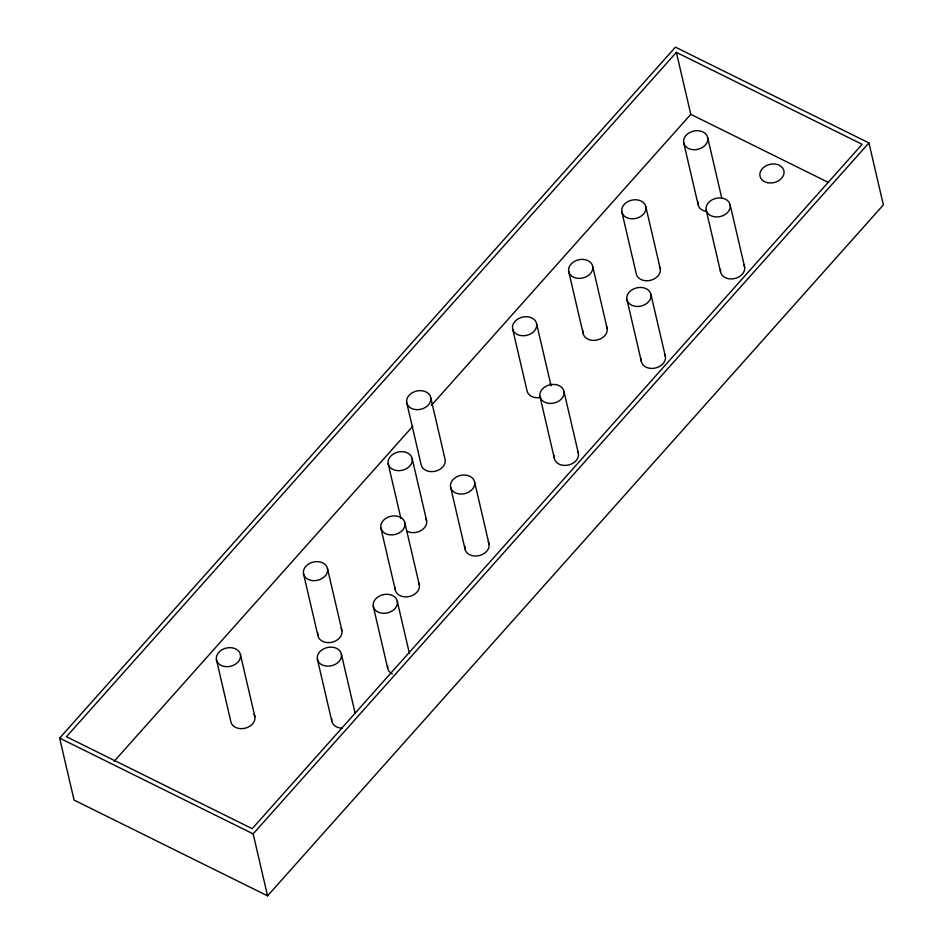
<?xml version="1.0" encoding="UTF-8"?>
<svg xmlns="http://www.w3.org/2000/svg" width="943" height="943" viewBox="0 0 943 943"><rect width="100%" height="100%" fill="white"/><g stroke="black" fill="none" stroke-linecap="round" stroke-linejoin="round"><path stroke-width="1.41" d="M59.633 738.098L675.436 47.15L868.939 142.923L883.367 204.902L267.564 895.85L74.061 800.077L59.633 738.098L253.148 833.871L267.564 895.85M676.367 52.36L66.434 736.719L252.205 828.673L862.138 144.303L676.367 52.36L690.795 114.327L827.813 182.152M114.15 761.343L412.751 426.307M431.352 405.431L690.795 114.327M253.148 833.871L868.939 142.923M730.188 205.008A12.271 9.347 -13.1 0 1 713.592 216.619A12.271 9.347 -13.1 0 1 710.716 200.682A12.271 9.347 -13.1 0 1 730.188 205.008L744.616 266.975M707.733 137.772A12.271 9.347 -13.1 0 1 691.125 149.395A12.271 9.347 -13.1 0 1 688.26 133.446A12.271 9.347 -13.1 0 1 707.733 137.772L721.819 198.336M706.142 209.865L720.558 271.843M683.675 142.641L698.103 204.607M645.861 206.847A12.271 9.347 -13.1 0 1 629.252 218.47A12.271 9.347 -13.1 0 1 626.388 202.521A12.271 9.347 -13.1 0 1 645.861 206.847L660.277 268.826M650.953 294.511A12.271 9.347 -13.1 0 1 634.356 306.133A12.271 9.347 -13.1 0 1 631.48 290.185A12.271 9.347 -13.1 0 1 650.953 294.511L665.381 356.489M621.802 211.715L636.23 273.682A12.271 9.347 -13.1 0 0 651.472 280.059A12.271 9.347 -13.1 0 0 659.44 266.527M626.906 299.379L641.334 361.346M592.723 266.468A12.271 9.347 -13.1 0 1 576.126 278.079A12.271 9.347 -13.1 0 1 573.25 262.142A12.271 9.347 -13.1 0 1 592.723 266.468L607.151 328.435M568.676 271.325L583.092 333.303M563.985 391.498A12.271 9.347 -13.1 0 1 547.376 403.109A12.271 9.347 -13.1 0 1 544.512 387.172A12.271 9.347 -13.1 0 1 563.985 391.498L578.401 453.465M536.626 323.803A12.271 9.347 -13.1 0 1 520.029 335.413A12.271 9.347 -13.1 0 1 517.153 319.477A12.271 9.347 -13.1 0 1 536.626 323.803L551.054 385.781A12.271 9.347 -13.1 0 0 550.217 383.483M539.926 396.355L554.354 458.333M512.579 328.659L526.996 390.638A12.271 9.347 -13.1 0 0 540.681 397.416M474.624 482.097A12.271 9.347 -13.1 0 1 458.015 493.719A12.271 9.347 -13.1 0 1 455.151 477.771A12.271 9.347 -13.1 0 1 474.624 482.097L489.04 544.076M430.751 397.722A12.271 9.347 -13.1 0 1 414.142 409.333A12.271 9.347 -13.1 0 1 411.278 393.396A12.271 9.347 -13.1 0 1 430.751 397.722L445.167 459.701A12.271 9.347 -13.1 0 1 434.806 471.323A12.271 9.347 -13.1 0 1 421.12 464.557L406.704 402.578M450.565 486.965L464.993 548.932M412.197 458.734A12.271 9.347 -13.1 0 1 395.6 470.345A12.271 9.347 -13.1 0 1 392.724 454.408A12.271 9.347 -13.1 0 1 412.197 458.734L426.625 520.701M404.901 522.976A12.271 9.347 -13.1 0 1 388.292 534.587A12.271 9.347 -13.1 0 1 385.416 518.65A12.271 9.347 -13.1 0 1 404.901 522.976L419.317 584.943M388.151 463.591L400.928 518.52M380.842 527.832L395.27 589.811M397.298 601.363A12.271 9.347 -13.1 0 1 380.701 612.974A12.271 9.347 -13.1 0 1 377.825 597.037A12.271 9.347 -13.1 0 1 397.298 601.363L409.427 653.475M373.251 606.219L387.667 668.198M327.527 568.712A12.271 9.347 -13.1 0 1 310.931 580.334A12.271 9.347 -13.1 0 1 308.055 564.385A12.271 9.347 -13.1 0 1 327.527 568.712L341.955 630.69M341.401 654.218A12.271 9.347 -13.1 0 1 324.805 665.829A12.271 9.347 -13.1 0 1 321.928 649.892A12.271 9.347 -13.1 0 1 341.401 654.218L355.169 713.38M303.481 573.568L317.897 635.547M317.355 659.074L331.783 721.053M240.465 654.737A12.271 9.347 -13.1 0 1 223.868 666.347A12.271 9.347 -13.1 0 1 220.992 650.411A12.271 9.347 -13.1 0 1 240.465 654.737L254.893 716.704M216.418 659.593L230.835 721.572A12.271 9.347 -13.1 0 0 246.076 727.949A12.271 9.347 -13.1 0 0 254.044 714.405M341.107 628.392A12.271 9.347 -13.1 0 1 331.582 642.324A12.271 9.347 -13.1 0 1 317.885 633.083M342.297 728.137A12.271 9.347 -13.1 0 1 331.759 718.59M664.544 354.191A12.271 9.347 -13.1 0 1 655.008 368.124A12.271 9.347 -13.1 0 1 641.311 358.882M488.203 541.777A12.271 9.347 -13.1 0 1 478.679 555.71A12.271 9.347 -13.1 0 1 464.97 546.469M705.553 211.362A12.271 9.347 -13.1 0 1 698.079 202.144M743.779 264.677A12.271 9.347 -13.1 0 1 734.243 278.609A12.271 9.347 -13.1 0 1 720.546 269.368M577.564 451.167A12.271 9.347 -13.1 0 1 568.04 465.099A12.271 9.347 -13.1 0 1 554.331 455.858M418.48 582.644A12.271 9.347 -13.1 0 1 408.956 596.577A12.271 9.347 -13.1 0 1 395.247 587.348M606.314 326.137A12.271 9.347 -13.1 0 1 596.778 340.069A12.271 9.347 -13.1 0 1 583.08 330.84M425.776 518.402A12.271 9.347 -13.1 0 1 422.04 529.895A12.271 9.347 -13.1 0 1 407.258 531.357M392.371 673.997A12.271 9.347 -13.1 0 1 387.656 665.734M767.378 182.647A12.271 9.347 -13.1 0 0 783.975 171.037A12.271 9.347 -13.1 0 0 764.502 166.711A12.271 9.347 -13.1 0 0 767.378 182.647"/></g></svg>
